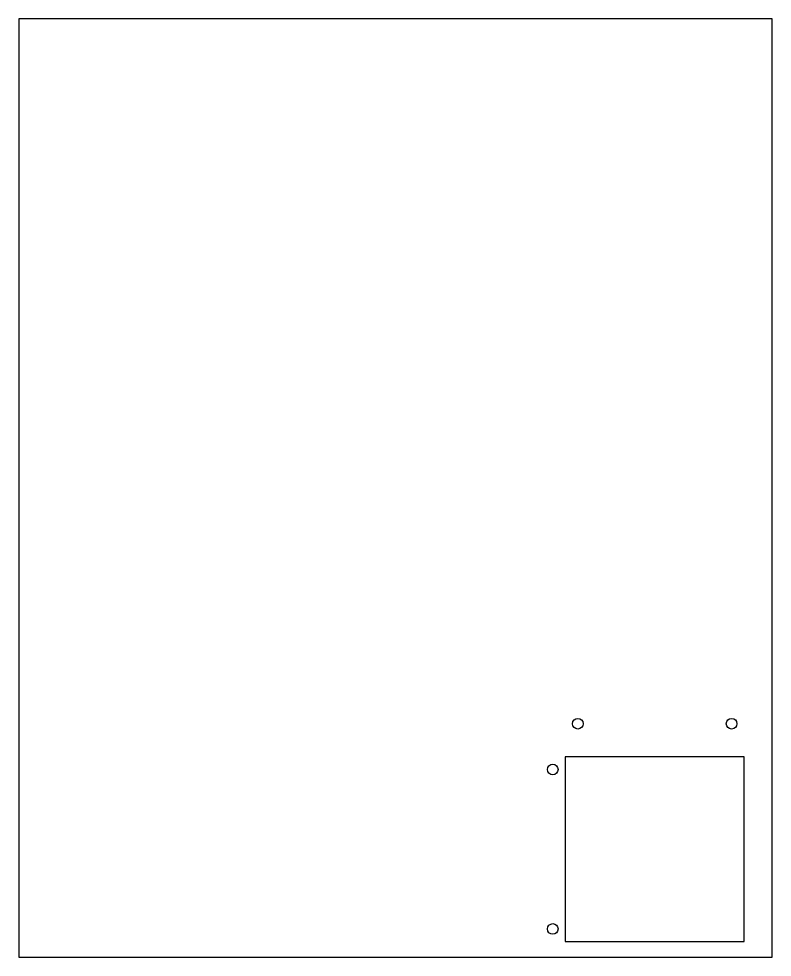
# Model space of a CAD drawing. Header units: millimetres. Extents: x 0 to 1201, y 0 to 1495.
import ezdxf

# ---------------------------------------------------------------- set-up
doc = ezdxf.new("R2010")
doc.units = ezdxf.units.MM
doc.layers.add('CUT', color=7, linetype='CONTINUOUS')

msp = doc.modelspace()

# ---------------------------------------------------------------- linework, layer by layer
at = {"layer": 'CUT'}
for points in [[(0, 0), (1200.61, 0), (1200.61, 1495), (0, 1495)], [(870.87, 25), (1155.87, 25), (1155.87, 319), (870.87, 319)]]:
    msp.add_lwpolyline(points, close=True, dxfattribs=at)
for centre in [(890.87, 372), (1135.87, 372), (850.87, 299), (850.87, 45)]:
    msp.add_circle(centre, 8.5, dxfattribs=at)

doc.saveas('drawing.dxf')
